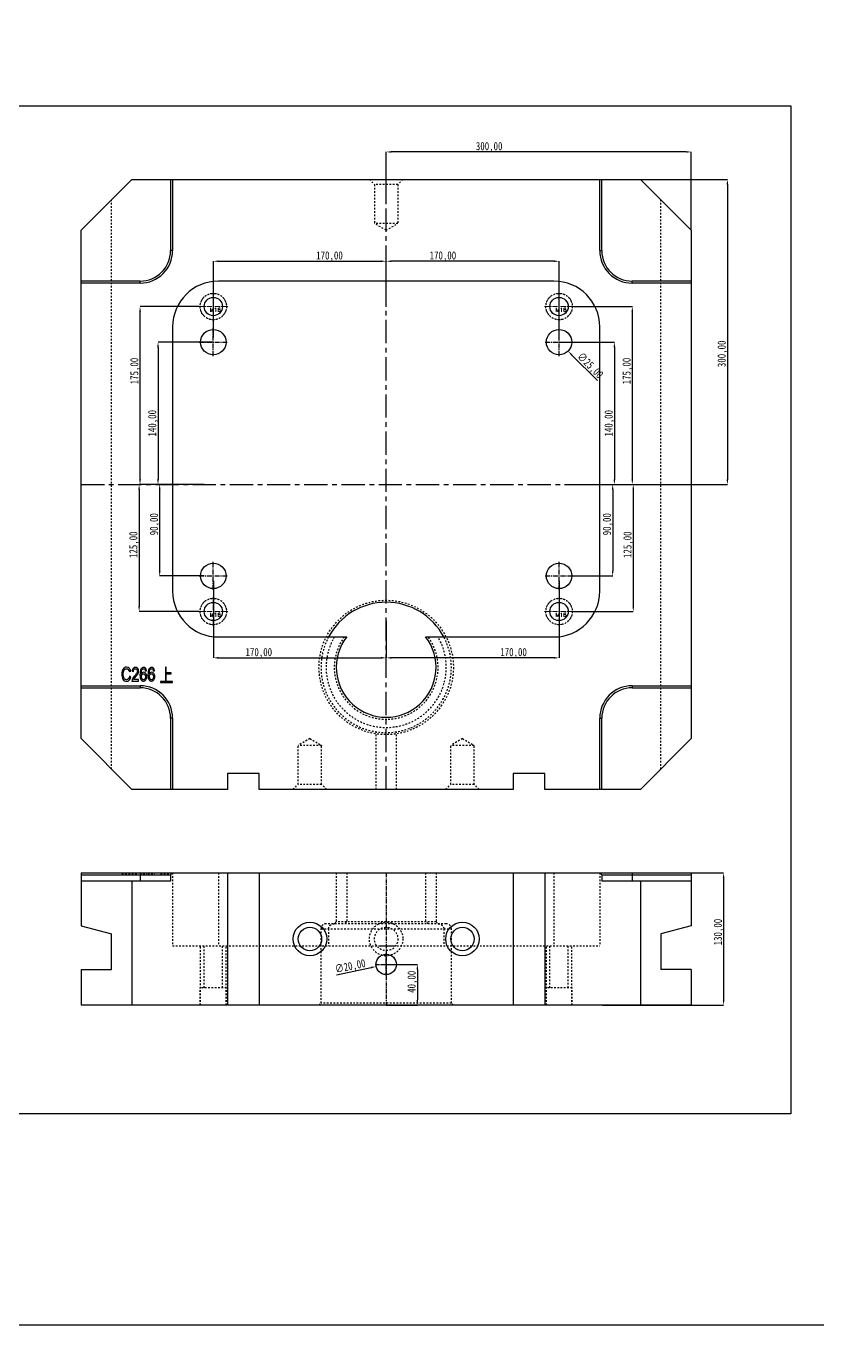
# Model space of a CAD drawing. Header units: millimetres. Extents: x -685 to 1888, y -6001 to 855.
# Drawn here: x 93 to 871, y -6001 to -4723 of the extents above; entities that cross this region are included whole.
import ezdxf

# ---------------------------------------------------------------- set-up
doc = ezdxf.new("R2010")
doc.units = ezdxf.units.MM
doc.header["$LTSCALE"] = 16.335
doc.header["$PDMODE"] = 3
doc.header["$PDSIZE"] = 0.3125
doc.linetypes.add('CENTER', pattern=[0.6, 0.375, -0.075, 0.075, -0.075])
doc.linetypes.add('HIDDEN', pattern=[0.2, 0.1, -0.1])
doc.layers.get('0').update_dxf_attribs({"linetype": 'CONTINUOUS'})
doc.layers.get('Defpoints').update_dxf_attribs({"linetype": 'CONTINUOUS'})
doc.layers.add('DEFAULT_2', color=8, linetype='HIDDEN')
doc.layers.add('screw', color=33, linetype='CONTINUOUS', lineweight=13)
doc.styles.get("Standard").update_dxf_attribs({"font": 'txt', "width": 0.8})
doc.styles.add('TXT', font='txt.shx', dxfattribs={"bigfont": 'gbcbig.shx'})
doc.dimstyles.new('mold', dxfattribs={"dimtxt": 8, "dimasz": 5, "dimexe": 0, "dimexo": 0, "dimgap": 0, "dimtad": 1, "dimzin": 1, "dimtxsty": 'Standard', "dimcen": 0, "dimclrd": 4, "dimclre": 4, "dimclrt": 6, "dimazin": 0, "dimtfac": 1, "dimtofl": 0, "dimtmove": 0, "dimatfit": 3, "dimfxl": 0, "dimarcsym": 0})

# ---------------------------------------------------------------- blocks, each defined once
blk = doc.blocks.new('screw_m16_i')
at = {"layer": 'screw', "color": 1, "linetype": 'CENTER', "ltscale": 0.808571}
for p, q in [((0, -14.3), (0, 14.3)), ((-14.3, 0), (14.3, 0))]:
    blk.add_line(p, q, dxfattribs=at)
at = {"layer": 'screw', "color": 8, "linetype": 'HIDDEN', "ltscale": 0.808571}
blk.add_circle((0, 0), 13, dxfattribs=at)
at = {"layer": 'screw', "color": 33}
blk.add_circle((0, 0), 9, dxfattribs=at)
at = {"layer": 'screw', "color": 6, "style": 'TXT'}
blk.add_text('M16', height=3.9, dxfattribs=at).set_placement((-3.38, -5.2))
blk = doc.blocks.new('*D424')
at = {"color": 4, "lineweight": -2}
for p, q in [((447, -5646.5), (477.6, -5646.5)), ((477.6, -5651.5), (477.6, -5681.5)), ((447, -5686.5), (477.6, -5686.5))]:
    blk.add_line(p, q, dxfattribs=at)
at = {"color": 4}
for points in [[(476.7, -5651.5), (478.4, -5651.5), (477.6, -5646.5)], [(476.7, -5681.5), (478.4, -5681.5), (477.6, -5686.5)]]:
    blk.add_solid(points, dxfattribs=at)
at = {"layer": 'Defpoints', "color": 0}
for p in [(447, -5646.5), (447, -5686.5), (477.6, -5686.5)]:
    blk.add_point(p, dxfattribs=at)
at = {"color": 6, "insert": (472.9, -5663.6), "char_height": 8, "attachment_point": 5, "rotation": 90}
blk.add_mtext('40,00', dxfattribs=at)
blk = doc.blocks.new('*D425')
at = {"color": 4, "lineweight": -2}
blk.add_line((398.2, -5656.8), (432.3, -5649.6), dxfattribs=at)
at = {"color": 4}
blk.add_solid([(432.1, -5648.8), (432.4, -5650.4), (437.2, -5648.6)], dxfattribs=at)
at = {"layer": 'Defpoints', "color": 0}
for p in [(456.7, -5644.4), (437.2, -5648.6)]:
    blk.add_point(p, dxfattribs=at)
at = {"color": 6, "insert": (411.8, -5649.1), "char_height": 8, "attachment_point": 5, "rotation": 11.8831}
blk.add_mtext('∅20,00', dxfattribs=at)
blk = doc.blocks.new('*D426')
at = {"color": 4, "lineweight": -2}
for p, q in [((630.8, -5556.5), (778.7, -5556.5)), ((778.7, -5561.5), (778.7, -5681.5)), ((659.7, -5686.5), (778.7, -5686.5))]:
    blk.add_line(p, q, dxfattribs=at)
at = {"color": 4}
for points in [[(777.9, -5561.5), (779.6, -5561.5), (778.7, -5556.5)], [(777.9, -5681.5), (779.6, -5681.5), (778.7, -5686.5)]]:
    blk.add_solid(points, dxfattribs=at)
at = {"layer": 'Defpoints', "color": 0}
for p in [(630.8, -5556.5), (659.7, -5686.5), (778.7, -5686.5)]:
    blk.add_point(p, dxfattribs=at)
at = {"color": 6, "insert": (774.1, -5614.7), "char_height": 8, "attachment_point": 5, "rotation": 90}
blk.add_mtext('130,00', dxfattribs=at)
blk = doc.blocks.new('*D427')
at = {"color": 4, "lineweight": -2}
blk.add_line((654.7, -5072.2), (629.3, -5046.8), dxfattribs=at)
at = {"color": 4}
blk.add_solid([(629.9, -5046.2), (628.7, -5047.3), (625.8, -5043.2)], dxfattribs=at)
at = {"layer": 'Defpoints', "color": 0}
for p in [(608.1, -5025.5), (625.8, -5043.2)]:
    blk.add_point(p, dxfattribs=at)
at = {"color": 6, "insert": (647.1, -5057.9), "char_height": 8, "attachment_point": 5, "rotation": 314.9733}
blk.add_mtext('∅25,00', dxfattribs=at)
blk = doc.blocks.new('*D428')
at = {"color": 4, "lineweight": -2}
for p, q in [((697, -4874.4), (782.5, -4874.4)), ((782.5, -4879.4), (782.5, -5169.4)), ((683.3, -5174.4), (782.5, -5174.4))]:
    blk.add_line(p, q, dxfattribs=at)
at = {"color": 4}
for points in [[(781.6, -4879.4), (783.3, -4879.4), (782.5, -4874.4)], [(781.6, -5169.4), (783.3, -5169.4), (782.5, -5174.4)]]:
    blk.add_solid(points, dxfattribs=at)
at = {"layer": 'Defpoints', "color": 0}
for p in [(697, -4874.4), (683.3, -5174.4), (782.5, -5174.4)]:
    blk.add_point(p, dxfattribs=at)
at = {"color": 6, "insert": (777.8, -5045.9), "char_height": 8, "attachment_point": 5, "rotation": 90}
blk.add_mtext('300,00', dxfattribs=at)
blk = doc.blocks.new('*D429')
at = {"color": 4, "lineweight": -2}
for p, q in [((447, -4898.6), (447, -4847.3)), ((742, -4847.3), (452, -4847.3)), ((747, -4924.4), (747, -4847.3))]:
    blk.add_line(p, q, dxfattribs=at)
at = {"color": 4}
for points in [[(452, -4846.5), (452, -4848.1), (447, -4847.3)], [(742, -4846.5), (742, -4848.1), (747, -4847.3)]]:
    blk.add_solid(points, dxfattribs=at)
at = {"layer": 'Defpoints', "color": 0}
for p in [(447, -4847.3), (447, -4898.6), (747, -4924.4)]:
    blk.add_point(p, dxfattribs=at)
at = {"color": 6, "insert": (548.2, -4842.6), "char_height": 8, "attachment_point": 5}
blk.add_mtext('300,00', dxfattribs=at)
blk = doc.blocks.new('*D430')
at = {"color": 4, "lineweight": -2}
for p, q in [((447, -4999.6), (447, -4954.8)), ((612, -4954.8), (452, -4954.8)), ((617, -5029.9), (617, -4954.8))]:
    blk.add_line(p, q, dxfattribs=at)
at = {"color": 4}
for points in [[(452, -4954), (452, -4955.6), (447, -4954.8)], [(612, -4954), (612, -4955.6), (617, -4954.8)]]:
    blk.add_solid(points, dxfattribs=at)
at = {"layer": 'Defpoints', "color": 0}
for p in [(447, -4954.8), (447, -4999.6), (617, -5029.9)]:
    blk.add_point(p, dxfattribs=at)
at = {"color": 6, "insert": (502.7, -4950.1), "char_height": 8, "attachment_point": 5}
blk.add_mtext('170,00', dxfattribs=at)
blk = doc.blocks.new('*D431')
at = {"color": 4, "lineweight": -2}
for p, q in [((626, -5174.4), (669.7, -5174.4)), ((669.7, -5179.4), (669.7, -5259.4)), ((626, -5264.4), (669.7, -5264.4))]:
    blk.add_line(p, q, dxfattribs=at)
at = {"color": 4}
for points in [[(668.8, -5179.4), (670.5, -5179.4), (669.7, -5174.4)], [(668.8, -5259.4), (670.5, -5259.4), (669.7, -5264.4)]]:
    blk.add_solid(points, dxfattribs=at)
at = {"layer": 'Defpoints', "color": 0}
for p in [(626, -5174.4), (626, -5264.4), (669.7, -5264.4)]:
    blk.add_point(p, dxfattribs=at)
at = {"color": 6, "insert": (665, -5213.5), "char_height": 8, "attachment_point": 5, "rotation": 90}
blk.add_mtext('90,00', dxfattribs=at)
blk = doc.blocks.new('*D432')
at = {"color": 4, "lineweight": -2}
for p, q in [((626, -5174.4), (689.9, -5174.4)), ((689.9, -5179.4), (689.9, -5294.4)), ((631.3, -5299.4), (689.9, -5299.4))]:
    blk.add_line(p, q, dxfattribs=at)
at = {"color": 4}
for points in [[(689.1, -5179.4), (690.7, -5179.4), (689.9, -5174.4)], [(689.1, -5294.4), (690.7, -5294.4), (689.9, -5299.4)]]:
    blk.add_solid(points, dxfattribs=at)
at = {"layer": 'Defpoints', "color": 0}
for p in [(626, -5174.4), (631.3, -5299.4), (689.9, -5299.4)]:
    blk.add_point(p, dxfattribs=at)
at = {"color": 6, "insert": (685.2, -5233.7), "char_height": 8, "attachment_point": 5, "rotation": 90}
blk.add_mtext('125,00', dxfattribs=at)
blk = doc.blocks.new('*D433')
at = {"color": 4, "lineweight": -2}
for p, q in [((617, -5034.4), (671.3, -5034.4)), ((671.3, -5039.4), (671.3, -5169.4)), ((626, -5174.4), (671.3, -5174.4))]:
    blk.add_line(p, q, dxfattribs=at)
at = {"color": 4}
for points in [[(670.5, -5039.4), (672.2, -5039.4), (671.3, -5034.4)], [(670.5, -5169.4), (672.2, -5169.4), (671.3, -5174.4)]]:
    blk.add_solid(points, dxfattribs=at)
at = {"layer": 'Defpoints', "color": 0}
for p in [(617, -5034.4), (626, -5174.4), (671.3, -5174.4)]:
    blk.add_point(p, dxfattribs=at)
at = {"color": 6, "insert": (666.7, -5114.2), "char_height": 8, "attachment_point": 5, "rotation": 90}
blk.add_mtext('140,00', dxfattribs=at)
blk = doc.blocks.new('*D434')
at = {"color": 4, "lineweight": -2}
for p, q in [((631.3, -4999.4), (689, -4999.4)), ((689, -5169.4), (689, -5004.4)), ((626, -5174.4), (689, -5174.4))]:
    blk.add_line(p, q, dxfattribs=at)
at = {"color": 4}
for points in [[(688.1, -5004.4), (689.8, -5004.4), (689, -4999.4)], [(688.1, -5169.4), (689.8, -5169.4), (689, -5174.4)]]:
    blk.add_solid(points, dxfattribs=at)
at = {"layer": 'Defpoints', "color": 0}
for p in [(631.3, -4999.4), (689, -4999.4), (626, -5174.4)]:
    blk.add_point(p, dxfattribs=at)
at = {"color": 6, "insert": (684.3, -5062.8), "char_height": 8, "attachment_point": 5, "rotation": 90}
blk.add_mtext('175,00', dxfattribs=at)
blk = doc.blocks.new('*D435')
at = {"color": 4, "lineweight": -2}
for p, q in [((617, -5269.3), (617, -5345)), ((447, -5308.7), (447, -5345)), ((612, -5345), (452, -5345))]:
    blk.add_line(p, q, dxfattribs=at)
at = {"color": 4}
for points in [[(452, -5344.1), (452, -5345.8), (447, -5345)], [(612, -5344.1), (612, -5345.8), (617, -5345)]]:
    blk.add_solid(points, dxfattribs=at)
at = {"layer": 'Defpoints', "color": 0}
for p in [(617, -5269.3), (447, -5308.7), (447, -5345)]:
    blk.add_point(p, dxfattribs=at)
at = {"color": 6, "insert": (572.2, -5340.3), "char_height": 8, "attachment_point": 5}
blk.add_mtext('170,00', dxfattribs=at)
blk = doc.blocks.new('*D436')
at = {"color": 4, "lineweight": -2}
for p, q in [((277, -5029.9), (277, -4954.8)), ((282, -4954.8), (442, -4954.8)), ((447, -4999.6), (447, -4954.8))]:
    blk.add_line(p, q, dxfattribs=at)
at = {"color": 4}
for points in [[(282, -4954), (282, -4955.6), (277, -4954.8)], [(442, -4954), (442, -4955.6), (447, -4954.8)]]:
    blk.add_solid(points, dxfattribs=at)
at = {"layer": 'Defpoints', "color": 0}
for p in [(447, -4954.8), (447, -4999.6), (277, -5029.9)]:
    blk.add_point(p, dxfattribs=at)
at = {"color": 6, "insert": (391.2, -4950.1), "char_height": 8, "attachment_point": 5}
blk.add_mtext('170,00', dxfattribs=at)
blk = doc.blocks.new('*D437')
at = {"color": 4, "lineweight": -2}
for p, q in [((267.9, -5174.4), (224.2, -5174.4)), ((224.2, -5179.4), (224.2, -5259.4)), ((267.9, -5264.4), (224.2, -5264.4))]:
    blk.add_line(p, q, dxfattribs=at)
at = {"color": 4}
for points in [[(223.4, -5179.4), (225.1, -5179.4), (224.2, -5174.4)], [(223.4, -5259.4), (225.1, -5259.4), (224.2, -5264.4)]]:
    blk.add_solid(points, dxfattribs=at)
at = {"layer": 'Defpoints', "color": 0}
for p in [(267.9, -5174.4), (224.2, -5264.4), (267.9, -5264.4)]:
    blk.add_point(p, dxfattribs=at)
at = {"color": 6, "insert": (219.6, -5213.5), "char_height": 8, "attachment_point": 5, "rotation": 90}
blk.add_mtext('90,00', dxfattribs=at)
blk = doc.blocks.new('*D438')
at = {"color": 4, "lineweight": -2}
for p, q in [((267.9, -5174.4), (204, -5174.4)), ((204, -5179.4), (204, -5294.4)), ((262.7, -5299.4), (204, -5299.4))]:
    blk.add_line(p, q, dxfattribs=at)
at = {"color": 4}
for points in [[(203.2, -5179.4), (204.8, -5179.4), (204, -5174.4)], [(203.2, -5294.4), (204.8, -5294.4), (204, -5299.4)]]:
    blk.add_solid(points, dxfattribs=at)
at = {"layer": 'Defpoints', "color": 0}
for p in [(267.9, -5174.4), (204, -5299.4), (262.7, -5299.4)]:
    blk.add_point(p, dxfattribs=at)
at = {"color": 6, "insert": (199.3, -5233.7), "char_height": 8, "attachment_point": 5, "rotation": 90}
blk.add_mtext('125,00', dxfattribs=at)
blk = doc.blocks.new('*D439')
at = {"color": 4, "lineweight": -2}
for p, q in [((277, -5034.4), (222.6, -5034.4)), ((222.6, -5039.4), (222.6, -5169.4)), ((267.9, -5174.4), (222.6, -5174.4))]:
    blk.add_line(p, q, dxfattribs=at)
at = {"color": 4}
for points in [[(221.7, -5039.4), (223.4, -5039.4), (222.6, -5034.4)], [(221.7, -5169.4), (223.4, -5169.4), (222.6, -5174.4)]]:
    blk.add_solid(points, dxfattribs=at)
at = {"layer": 'Defpoints', "color": 0}
for p in [(277, -5034.4), (222.6, -5174.4), (267.9, -5174.4)]:
    blk.add_point(p, dxfattribs=at)
at = {"color": 6, "insert": (217.9, -5114.2), "char_height": 8, "attachment_point": 5, "rotation": 90}
blk.add_mtext('140,00', dxfattribs=at)
blk = doc.blocks.new('*D440')
at = {"color": 4, "lineweight": -2}
for p, q in [((262.7, -4999.4), (204.9, -4999.4)), ((204.9, -5169.4), (204.9, -5004.4)), ((267.9, -5174.4), (204.9, -5174.4))]:
    blk.add_line(p, q, dxfattribs=at)
at = {"color": 4}
for points in [[(204.1, -5004.4), (205.8, -5004.4), (204.9, -4999.4)], [(204.1, -5169.4), (205.8, -5169.4), (204.9, -5174.4)]]:
    blk.add_solid(points, dxfattribs=at)
at = {"layer": 'Defpoints', "color": 0}
for p in [(204.9, -4999.4), (262.7, -4999.4), (267.9, -5174.4)]:
    blk.add_point(p, dxfattribs=at)
at = {"color": 6, "insert": (200.3, -5062.8), "char_height": 8, "attachment_point": 5, "rotation": 90}
blk.add_mtext('175,00', dxfattribs=at)
blk = doc.blocks.new('*D441')
at = {"color": 4, "lineweight": -2}
for p, q in [((277, -5269.3), (277, -5345)), ((447, -5308.7), (447, -5345)), ((282, -5345), (442, -5345))]:
    blk.add_line(p, q, dxfattribs=at)
at = {"color": 4}
for points in [[(282, -5344.1), (282, -5345.8), (277, -5345)], [(442, -5344.1), (442, -5345.8), (447, -5345)]]:
    blk.add_solid(points, dxfattribs=at)
at = {"layer": 'Defpoints', "color": 0}
for p in [(277, -5269.3), (447, -5308.7), (447, -5345)]:
    blk.add_point(p, dxfattribs=at)
at = {"color": 6, "insert": (321.7, -5340.3), "char_height": 8, "attachment_point": 5}
blk.add_mtext('170,00', dxfattribs=at)

msp = doc.modelspace()

# ---------------------------------------------------------------- linework, layer by layer
at = {"color": 7, "linetype": 'Continuous'}
for p, q in [((146.953, -4924.375), (196.953, -4874.375)), ((196.953, -4874.375), (696.953, -4874.375)), ((234.953, -4874.375), (234.953, -4944.375)), ((236.953, -4874.375), (236.953, -4944.375)), ((656.953, -4944.375), (656.953, -4874.375)), ((658.953, -4944.375), (658.953, -4874.375)), ((696.953, -4874.375), (746.953, -4924.375)), ((146.953, -5424.375), (146.953, -4924.375)), ((746.953, -4924.375), (746.953, -5424.375)), ((236.953, -4944.375), (234.953, -4944.375)), ((656.953, -4944.375), (658.953, -4944.375)), ((204.953, -4974.375), (146.953, -4974.375)), ((204.953, -4976.375), (146.953, -4976.375)), ((204.953, -4976.375), (204.953, -4974.375)), ((611.953, -4974.375), (281.953, -4974.375)), ((746.953, -4974.375), (688.953, -4974.375)), ((688.953, -4976.375), (688.953, -4974.375)), ((746.953, -4976.375), (688.953, -4976.375)), ((236.953, -5019.375), (236.953, -5279.375)), ((656.953, -5279.375), (656.953, -5019.375)), ((281.953, -5324.375), (408.172, -5324.375)), ((485.733, -5324.375), (611.953, -5324.375)), ((229.797, -5353.991), (229.797, -5368.121)), ((230.673, -5353.991), (229.797, -5353.991)), ((230.673, -5359.61), (230.673, -5353.991)), ((194.412, -5358.484), (195.722, -5358.072)), ((195.894, -5363.545), (194.55, -5363.088)), ((197.107, -5358.21), (198.383, -5358.393)), ((203.56, -5366.227), (198.589, -5366.227)), ((199.692, -5362.593), (199.23, -5363.097)), ((200.044, -5364.204), (201.064, -5363.06)), ((203.56, -5367.81), (203.56, -5366.227)), ((206.103, -5360.882), (206.076, -5360.617)), ((210.102, -5357.816), (211.343, -5357.67)), ((213.955, -5360.882), (213.928, -5360.617)), ((217.954, -5357.816), (219.195, -5357.67)), ((235.671, -5359.61), (230.673, -5359.61)), ((230.673, -5368.121), (230.673, -5360.717)), ((230.673, -5360.717), (235.671, -5360.717)), ((235.671, -5360.717), (235.671, -5359.61)), ((146.953, -5372.375), (204.953, -5372.375)), ((146.953, -5374.375), (204.953, -5374.375)), ((196.838, -5367.81), (203.56, -5367.81)), ((204.953, -5372.375), (204.953, -5374.375)), ((225.013, -5368.121), (225.013, -5369.229)), ((229.797, -5368.121), (225.013, -5368.121)), ((225.013, -5369.229), (236.953, -5369.229)), ((236.953, -5368.121), (230.673, -5368.121)), ((236.953, -5369.229), (236.953, -5368.121)), ((688.953, -5372.375), (746.953, -5372.375)), ((688.953, -5372.375), (688.953, -5374.375)), ((688.953, -5374.375), (746.953, -5374.375)), ((234.953, -5404.375), (234.953, -5474.375)), ((236.953, -5404.375), (234.953, -5404.375)), ((236.953, -5404.375), (236.953, -5474.375)), ((656.953, -5404.375), (658.953, -5404.375)), ((656.953, -5474.375), (656.953, -5404.375)), ((658.953, -5474.375), (658.953, -5404.375)), ((196.953, -5474.375), (146.953, -5424.375)), ((746.953, -5424.375), (696.953, -5474.375)), ((321.953, -5458.875), (290.953, -5458.875)), ((290.953, -5458.875), (290.953, -5474.375)), ((321.953, -5474.375), (321.953, -5458.875)), ((602.953, -5458.875), (571.953, -5458.875)), ((571.953, -5458.875), (571.953, -5474.375)), ((602.953, -5474.375), (602.953, -5458.875)), ((290.953, -5474.375), (196.953, -5474.375)), ((571.953, -5474.375), (321.953, -5474.375)), ((696.953, -5474.375), (602.953, -5474.375)), ((146.953, -5556.495), (146.953, -5608.457)), ((146.953, -5556.495), (746.953, -5556.495)), ((146.953, -5558.495), (234.953, -5558.495)), ((204.953, -5556.495), (204.953, -5564.495)), ((236.953, -5556.495), (234.953, -5558.495)), ((234.953, -5558.495), (234.953, -5564.495)), ((290.953, -5556.495), (290.953, -5686.495)), ((321.953, -5556.495), (321.953, -5686.495)), ((571.953, -5556.495), (571.953, -5686.495)), ((602.953, -5556.495), (602.953, -5686.495)), ((658.953, -5558.495), (656.953, -5556.495)), ((658.953, -5558.495), (746.953, -5558.495)), ((658.953, -5558.495), (658.953, -5564.495)), ((688.953, -5556.495), (688.953, -5564.495)), ((746.953, -5556.495), (746.953, -5608.457)), ((234.953, -5564.495), (146.953, -5564.495)), ((196.953, -5564.495), (196.953, -5686.495)), ((746.953, -5564.495), (658.953, -5564.495)), ((696.953, -5564.495), (696.953, -5686.495)), ((146.953, -5608.457), (176.953, -5616.495)), ((746.953, -5608.457), (716.953, -5616.495)), ((176.953, -5651.495), (176.953, -5616.495)), ((716.953, -5616.495), (716.953, -5651.495)), ((439.644, -5628.155), (454.261, -5628.155)), ((146.953, -5651.495), (146.953, -5686.495)), ((146.953, -5651.495), (176.953, -5651.495)), ((746.953, -5651.495), (716.953, -5651.495)), ((746.953, -5651.495), (746.953, -5686.495)), ((746.953, -5686.495), (146.953, -5686.495))]:
    msp.add_line(p, q, dxfattribs=at)
at = {"color": 1, "linetype": 'CENTER', "ltscale": 3.731864}
for p, q in [((446.953, -5474.375), (446.953, -4874.375)), ((146.953, -5174.375), (746.953, -5174.375))]:
    msp.add_line(p, q, dxfattribs=at)
at = {"color": 1, "linetype": 'CENTER', "ltscale": 0.777472}
for p, q in [((276.953, -5048.125), (276.953, -5020.625)), ((616.953, -5048.125), (616.953, -5020.625)), ((263.203, -5034.375), (290.703, -5034.375)), ((603.203, -5034.375), (630.703, -5034.375)), ((276.953, -5278.125), (276.953, -5250.625)), ((616.953, -5278.125), (616.953, -5250.625)), ((263.203, -5264.375), (290.703, -5264.375)), ((603.203, -5264.375), (630.703, -5264.375))]:
    msp.add_line(p, q, dxfattribs=at)
at = {"color": 1, "linetype": 'CENTER', "ltscale": 0.646378}
msp.add_line((446.953, -5556.495), (446.953, -5686.495), dxfattribs=at)
at = {"color": 1, "linetype": 'CENTER', "ltscale": 0.621977}
for p, q in [((435.953, -5646.495), (457.953, -5646.495)), ((446.953, -5657.495), (446.953, -5635.495))]:
    msp.add_line(p, q, dxfattribs=at)
for points in [[(-685.042, 854.858), (1888.224, 854.858), (1888.224, -6001.234), (-685.042, -6001.234)], [(-190.92, -4801.877), (844.85, -4801.877), (844.85, -5793.491), (-190.92, -5793.491)]]:
    msp.add_lwpolyline(points, close=True)
at = {"color": 7, "linetype": 'Continuous'}
for centre, radius in [((276.953, -4999.375), 9), ((616.953, -4999.375), 9), ((276.953, -5034.375), 12.5), ((616.953, -5034.375), 12.5), ((276.953, -5264.375), 12.5), ((616.953, -5264.375), 12.5), ((276.953, -5299.375), 9), ((616.953, -5299.375), 9), ((371.953, -5621.495), 16.5), ((521.953, -5621.495), 16.5), ((371.953, -5621.495), 11.5), ((521.953, -5621.495), 11.5), ((446.953, -5646.495), 10)]:
    msp.add_circle(centre, radius, dxfattribs=at)
for centre, radius, start, end in [((204.953, -4944.375), 32, 270, 0), ((204.953, -4944.375), 30, 270, 0), ((688.953, -4944.375), 32, 180, 270), ((688.953, -4944.375), 30, 180, 270), ((281.953, -5019.375), 45, 90, 180), ((611.953, -5019.375), 45, 0, 90), ((281.953, -5279.375), 45, 180, 270), ((611.953, -5279.375), 45, 270, 0), ((446.953, -5354.375), 64.075, 27.917604, 152.082396), ((446.953, -5354.375), 49.03, 142.27514, 37.72486), ((204.953, -5404.375), 32, 0, 90), ((204.953, -5404.375), 30, 0, 90), ((688.953, -5404.375), 32, 90, 180), ((688.953, -5404.375), 30, 90, 180)]:
    msp.add_arc(centre, radius, start, end, dxfattribs=at)
for points in [[(188.256, -5356.022), (187.387, -5357.267), (186.953, -5358.923), (186.953, -5360.992)], [(186.953, -5360.992), (186.953, -5362.895), (187.325, -5364.543), (188.074, -5365.936)], [(188.074, -5365.936), (188.821, -5367.325), (190.034, -5368.02), (191.716, -5368.02)], [(191.73, -5354.155), (190.282, -5354.155), (189.124, -5354.778), (188.256, -5356.022)], [(188.338, -5360.973), (188.338, -5359.308), (188.635, -5357.999), (189.228, -5357.066)], [(189.192, -5365.057), (188.621, -5364.094), (188.338, -5362.731), (188.338, -5360.973)], [(191.599, -5366.501), (190.565, -5366.501), (189.765, -5366.025), (189.192, -5365.057)], [(189.228, -5357.066), (189.821, -5356.132), (190.641, -5355.665), (191.703, -5355.665)], [(193.521, -5365.639), (193.012, -5366.218), (192.371, -5366.501), (191.599, -5366.501)], [(191.703, -5355.665), (192.406, -5355.665), (192.971, -5355.903), (193.404, -5356.363)], [(191.716, -5368.02), (192.764, -5368.02), (193.653, -5367.645), (194.378, -5366.877)], [(194.267, -5355.162), (193.578, -5354.494), (192.73, -5354.155), (191.73, -5354.155)], [(193.404, -5356.363), (193.833, -5356.819), (194.17, -5357.532), (194.412, -5358.484)], [(194.55, -5363.088), (194.37, -5364.213), (194.026, -5365.064), (193.521, -5365.639)], [(195.722, -5358.072), (195.439, -5356.8), (194.956, -5355.83), (194.267, -5355.162)], [(194.378, -5366.877), (195.094, -5366.117), (195.604, -5365.009), (195.894, -5363.545)], [(199.23, -5363.097), (197.7, -5364.762), (196.907, -5366.327), (196.838, -5367.81)], [(198.086, -5355.318), (197.521, -5355.977), (197.197, -5356.947), (197.107, -5358.21)], [(200.382, -5354.32), (199.417, -5354.32), (198.651, -5354.659), (198.086, -5355.318)], [(198.383, -5358.393), (198.389, -5357.542), (198.569, -5356.883), (198.927, -5356.407)], [(198.589, -5366.227), (198.824, -5365.705), (199.312, -5365.025), (200.044, -5364.204)], [(198.927, -5356.407), (199.279, -5355.94), (199.754, -5355.702), (200.354, -5355.702)], [(201.705, -5359.994), (201.333, -5360.671), (200.658, -5361.541), (199.692, -5362.593)], [(200.354, -5355.702), (200.906, -5355.702), (201.361, -5355.922), (201.719, -5356.361)], [(202.664, -5355.363), (202.078, -5354.668), (201.319, -5354.32), (200.382, -5354.32)], [(201.064, -5363.06), (201.974, -5362.035), (202.615, -5361.138), (202.988, -5360.379)], [(202.264, -5358.017), (202.264, -5358.658), (202.078, -5359.317), (201.705, -5359.994)], [(201.719, -5356.361), (202.078, -5356.8), (202.264, -5357.358), (202.264, -5358.017)], [(203.546, -5358.063), (203.546, -5356.965), (203.249, -5356.059), (202.664, -5355.363)], [(202.988, -5360.379), (203.36, -5359.619), (203.546, -5358.85), (203.546, -5358.063)], [(205.767, -5356.152), (205.152, -5357.377), (204.849, -5359.161), (204.849, -5361.513)], [(204.849, -5361.513), (204.849, -5363.966), (205.187, -5365.659), (205.874, -5366.604)], [(208.461, -5354.32), (207.275, -5354.32), (206.379, -5354.933), (205.767, -5356.152)], [(205.874, -5366.604), (206.565, -5367.554), (207.386, -5368.02), (208.351, -5368.02)], [(206.076, -5360.617), (206.076, -5359.884), (206.159, -5359.079), (206.327, -5358.217)], [(207.11, -5359.582), (206.648, -5359.903), (206.31, -5360.333), (206.103, -5360.882)], [(206.276, -5363.426), (206.276, -5362.603), (206.462, -5361.916), (206.846, -5361.365)], [(206.867, -5365.744), (206.469, -5365.119), (206.276, -5364.351), (206.276, -5363.426)], [(206.327, -5358.217), (206.496, -5357.349), (206.765, -5356.718), (207.136, -5356.313)], [(206.846, -5361.365), (207.227, -5360.818), (207.703, -5360.543), (208.282, -5360.543)], [(208.323, -5366.675), (207.744, -5366.675), (207.262, -5366.364), (206.867, -5365.744)], [(208.53, -5359.097), (208.048, -5359.097), (207.572, -5359.262), (207.11, -5359.582)], [(207.136, -5356.313), (207.503, -5355.912), (207.944, -5355.702), (208.461, -5355.702)], [(208.282, -5360.543), (208.861, -5360.543), (209.33, -5360.827), (209.691, -5361.38)], [(209.693, -5365.794), (209.33, -5366.382), (208.875, -5366.675), (208.323, -5366.675)], [(208.351, -5368.02), (209.268, -5368.02), (210.026, -5367.59), (210.619, -5366.73)], [(210.41, -5355.192), (209.902, -5354.613), (209.247, -5354.32), (208.461, -5354.32)], [(208.461, -5355.702), (209.399, -5355.702), (209.95, -5356.407), (210.102, -5357.816)], [(210.657, -5360.346), (210.088, -5359.518), (209.378, -5359.097), (208.53, -5359.097)], [(209.691, -5361.38), (210.054, -5361.934), (210.24, -5362.657), (210.24, -5363.545)], [(210.24, -5363.545), (210.24, -5364.46), (210.054, -5365.211), (209.693, -5365.794)], [(211.343, -5357.67), (211.232, -5356.599), (210.922, -5355.775), (210.41, -5355.192)], [(210.619, -5366.73), (211.212, -5365.87), (211.515, -5364.772), (211.515, -5363.426)], [(211.515, -5363.426), (211.515, -5362.2), (211.226, -5361.175), (210.657, -5360.346)], [(213.619, -5356.152), (213.004, -5357.377), (212.701, -5359.161), (212.701, -5361.513)], [(212.701, -5361.513), (212.701, -5363.966), (213.039, -5365.659), (213.726, -5366.604)], [(216.313, -5354.32), (215.127, -5354.32), (214.231, -5354.933), (213.619, -5356.152)], [(213.726, -5366.604), (214.417, -5367.554), (215.238, -5368.02), (216.203, -5368.02)], [(213.928, -5360.617), (213.928, -5359.884), (214.011, -5359.079), (214.179, -5358.217)], [(214.962, -5359.582), (214.5, -5359.903), (214.162, -5360.333), (213.955, -5360.882)], [(214.128, -5363.426), (214.128, -5362.603), (214.314, -5361.916), (214.698, -5361.365)], [(214.719, -5365.744), (214.321, -5365.119), (214.128, -5364.351), (214.128, -5363.426)], [(214.179, -5358.217), (214.348, -5357.349), (214.617, -5356.718), (214.988, -5356.313)], [(214.698, -5361.365), (215.079, -5360.818), (215.555, -5360.543), (216.134, -5360.543)], [(216.175, -5366.675), (215.596, -5366.675), (215.114, -5366.364), (214.719, -5365.744)], [(216.382, -5359.097), (215.899, -5359.097), (215.424, -5359.262), (214.962, -5359.582)], [(214.988, -5356.313), (215.355, -5355.912), (215.796, -5355.702), (216.313, -5355.702)], [(216.134, -5360.543), (216.713, -5360.543), (217.182, -5360.827), (217.543, -5361.38)], [(217.545, -5365.794), (217.182, -5366.382), (216.727, -5366.675), (216.175, -5366.675)], [(216.203, -5368.02), (217.12, -5368.02), (217.878, -5367.59), (218.471, -5366.73)], [(218.262, -5355.192), (217.754, -5354.613), (217.099, -5354.32), (216.313, -5354.32)], [(216.313, -5355.702), (217.251, -5355.702), (217.802, -5356.407), (217.954, -5357.816)], [(218.509, -5360.346), (217.94, -5359.518), (217.23, -5359.097), (216.382, -5359.097)], [(217.543, -5361.38), (217.906, -5361.934), (218.092, -5362.657), (218.092, -5363.545)], [(218.092, -5363.545), (218.092, -5364.46), (217.906, -5365.211), (217.545, -5365.794)], [(219.195, -5357.67), (219.084, -5356.599), (218.774, -5355.775), (218.262, -5355.192)], [(218.471, -5366.73), (219.064, -5365.87), (219.367, -5364.772), (219.367, -5363.426)], [(219.367, -5363.426), (219.367, -5362.2), (219.077, -5361.175), (218.509, -5360.346)]]:
    msp.add_open_spline(points, degree=3, dxfattribs=at)
at = {"layer": 'DEFAULT_2', "color": 8, "linetype": 'HIDDEN'}
for p, q in [((430.453, -4874.375), (435.453, -4879.375)), ((435.453, -4879.375), (435.453, -4917.735)), ((458.453, -4879.375), (435.453, -4879.375)), ((463.453, -4874.375), (458.453, -4879.375)), ((458.453, -4879.375), (458.453, -4917.735)), ((176.953, -5454.375), (176.953, -4894.375)), ((716.953, -5454.375), (716.953, -4894.375)), ((446.953, -4924.375), (435.453, -4917.735)), ((458.453, -4917.735), (435.453, -4917.735)), ((446.953, -4924.375), (458.453, -4917.735)), ((436.953, -5474.375), (436.953, -5417.665)), ((456.953, -5474.375), (456.953, -5417.665)), ((371.953, -5424.375), (360.453, -5431.014)), ((371.953, -5424.375), (383.453, -5431.014)), ((521.953, -5424.375), (510.453, -5431.014)), ((521.953, -5424.375), (533.453, -5431.014)), ((383.453, -5431.014), (360.453, -5431.014)), ((360.453, -5469.375), (360.453, -5431.014)), ((383.453, -5469.375), (383.453, -5431.014)), ((533.453, -5431.014), (510.453, -5431.014)), ((510.453, -5469.375), (510.453, -5431.014)), ((533.453, -5469.375), (533.453, -5431.014)), ((355.453, -5474.375), (360.453, -5469.375)), ((383.453, -5469.375), (360.453, -5469.375)), ((388.453, -5474.375), (383.453, -5469.375)), ((505.453, -5474.375), (510.453, -5469.375)), ((533.453, -5469.375), (510.453, -5469.375)), ((538.453, -5474.375), (533.453, -5469.375)), ((186.953, -5556.495), (186.953, -5556.995)), ((186.953, -5556.995), (195.894, -5556.995)), ((188.074, -5556.495), (188.074, -5556.995)), ((188.256, -5556.495), (188.256, -5556.995)), ((188.338, -5556.495), (188.338, -5556.995)), ((189.192, -5556.495), (189.192, -5556.995)), ((189.228, -5556.495), (189.228, -5556.995)), ((191.599, -5556.495), (191.599, -5556.995)), ((191.703, -5556.495), (191.703, -5556.995)), ((193.404, -5556.495), (193.404, -5556.995)), ((193.521, -5556.495), (193.521, -5556.995)), ((194.267, -5556.495), (194.267, -5556.995)), ((194.378, -5556.495), (194.378, -5556.995)), ((194.412, -5556.495), (194.412, -5556.995)), ((194.55, -5556.495), (194.55, -5556.995)), ((195.722, -5556.495), (195.722, -5556.995)), ((195.894, -5556.495), (195.894, -5556.995)), ((196.838, -5556.495), (196.838, -5556.995)), ((196.838, -5556.995), (203.56, -5556.995)), ((197.107, -5556.495), (197.107, -5556.995)), ((198.086, -5556.495), (198.086, -5556.995)), ((198.383, -5556.495), (198.383, -5556.995)), ((198.589, -5556.495), (198.589, -5556.995)), ((198.927, -5556.495), (198.927, -5556.995)), ((199.23, -5556.495), (199.23, -5556.995)), ((199.692, -5556.495), (199.692, -5556.995)), ((200.044, -5556.495), (200.044, -5556.995)), ((200.354, -5556.495), (200.354, -5556.995)), ((201.064, -5556.495), (201.064, -5556.995)), ((201.705, -5556.495), (201.705, -5556.995)), ((202.264, -5556.495), (202.264, -5556.995)), ((202.664, -5556.495), (202.664, -5556.995)), ((202.988, -5556.495), (202.988, -5556.995)), ((203.546, -5556.495), (203.546, -5556.995)), ((204.849, -5556.495), (204.849, -5556.995)), ((204.849, -5556.995), (211.515, -5556.995)), ((205.767, -5556.495), (205.767, -5556.995)), ((205.874, -5556.495), (205.874, -5556.995)), ((206.076, -5556.495), (206.076, -5556.995)), ((206.276, -5556.495), (206.276, -5556.995)), ((206.327, -5556.495), (206.327, -5556.995)), ((206.846, -5556.495), (206.846, -5556.995)), ((207.11, -5556.495), (207.11, -5556.995)), ((208.282, -5556.495), (208.282, -5556.995)), ((208.323, -5556.495), (208.323, -5556.995)), ((208.461, -5556.495), (208.461, -5556.995)), ((208.53, -5556.495), (208.53, -5556.995)), ((209.691, -5556.495), (209.691, -5556.995)), ((210.102, -5556.495), (210.102, -5556.995)), ((210.24, -5556.495), (210.24, -5556.995)), ((210.41, -5556.495), (210.41, -5556.995)), ((210.619, -5556.495), (210.619, -5556.995)), ((210.657, -5556.495), (210.657, -5556.995)), ((211.343, -5556.495), (211.343, -5556.995)), ((211.515, -5556.495), (211.515, -5556.995)), ((212.701, -5556.495), (212.701, -5556.995)), ((212.701, -5556.995), (219.367, -5556.995)), ((213.619, -5556.495), (213.619, -5556.995)), ((213.726, -5556.495), (213.726, -5556.995)), ((213.928, -5556.495), (213.928, -5556.995)), ((214.128, -5556.495), (214.128, -5556.995)), ((214.179, -5556.495), (214.179, -5556.995)), ((214.698, -5556.495), (214.698, -5556.995)), ((214.962, -5556.495), (214.962, -5556.995)), ((216.134, -5556.495), (216.134, -5556.995)), ((216.175, -5556.495), (216.175, -5556.995)), ((216.313, -5556.495), (216.313, -5556.995)), ((216.382, -5556.495), (216.382, -5556.995)), ((217.543, -5556.495), (217.543, -5556.995)), ((217.954, -5556.495), (217.954, -5556.995)), ((218.092, -5556.495), (218.092, -5556.995)), ((218.262, -5556.495), (218.262, -5556.995)), ((218.471, -5556.495), (218.471, -5556.995)), ((218.509, -5556.495), (218.509, -5556.995)), ((219.195, -5556.495), (219.195, -5556.995)), ((219.367, -5556.495), (219.367, -5556.995)), ((225.013, -5556.495), (225.013, -5556.995)), ((225.013, -5556.995), (236.953, -5556.995)), ((229.797, -5556.495), (229.797, -5556.995)), ((230.673, -5556.495), (230.673, -5556.995)), ((235.671, -5556.495), (235.671, -5556.995)), ((236.953, -5556.495), (236.953, -5628.155)), ((281.953, -5556.495), (281.953, -5628.155)), ((397.923, -5556.495), (397.923, -5604.495)), ((408.172, -5556.495), (408.172, -5604.495)), ((485.733, -5556.495), (485.733, -5604.495)), ((495.983, -5556.495), (495.983, -5604.495)), ((611.953, -5556.495), (611.953, -5628.155)), ((656.953, -5556.495), (656.953, -5628.155)), ((506.026, -5606.495), (387.879, -5606.495)), ((397.923, -5604.495), (395.923, -5606.495)), ((495.983, -5604.495), (397.923, -5604.495)), ((495.983, -5604.495), (497.983, -5606.495)), ((382.878, -5611.495), (511.028, -5611.495)), ((382.878, -5684.495), (382.878, -5611.495)), ((390.335, -5611.495), (390.335, -5628.155)), ((503.571, -5611.495), (503.571, -5628.155)), ((511.028, -5684.495), (511.028, -5611.495)), ((236.953, -5628.155), (439.644, -5628.155)), ((264.453, -5686.495), (264.453, -5628.155)), ((267.953, -5669.495), (267.953, -5628.155)), ((285.953, -5669.495), (285.953, -5628.155)), ((289.453, -5686.495), (289.453, -5628.155)), ((454.261, -5628.155), (656.953, -5628.155)), ((604.453, -5686.495), (604.453, -5628.155)), ((607.953, -5669.495), (607.953, -5628.155)), ((625.953, -5669.495), (625.953, -5628.155)), ((629.453, -5686.495), (629.453, -5628.155)), ((263.953, -5686.495), (263.953, -5669.495)), ((289.953, -5669.495), (263.953, -5669.495)), ((289.953, -5686.495), (289.953, -5669.495)), ((629.953, -5669.495), (603.953, -5669.495)), ((603.953, -5686.495), (603.953, -5669.495)), ((629.953, -5686.495), (629.953, -5669.495)), ((380.878, -5686.495), (382.878, -5684.495)), ((511.028, -5684.495), (382.878, -5684.495)), ((513.028, -5686.495), (511.028, -5684.495))]:
    msp.add_line(p, q, dxfattribs=at)
for centre, radius in [((276.953, -4999.375), 13), ((616.953, -4999.375), 13), ((276.953, -5299.375), 13), ((446.953, -5354.375), 66.075), ((616.953, -5299.375), 13), ((446.953, -5621.495), 16.5), ((446.953, -5621.495), 11.5)]:
    msp.add_circle(centre, radius, dxfattribs=at)
for centre, radius, start, end in [((446.953, -5354.375), 64.075, 152.082396, 27.917604), ((446.953, -5354.375), 59.075, 149.48067, 30.51933), ((446.953, -5354.375), 51.03, 143.992618, 36.007382), ((387.878, -5611.495), 5, 90, 180), ((396.062, -5613.208), 6.713, 89.999962, 91.179003), ((589.304, -5833.436), 291.929, 128.35018, 128.978479), ((304.601, -5833.436), 291.929, 51.021521, 51.64982), ((497.843, -5613.208), 6.713, 88.820981, 90.000038), ((506.028, -5611.495), 5, 0, 90)]:
    msp.add_arc(centre, radius, start, end, dxfattribs=at)
for points, knots in [([(390.335, -5611.495), (390.335, -5610.808), (390.671, -5609.415), (392.011, -5607.773), (393.853, -5606.752), (395.236, -5606.511), (395.924, -5606.497)], [0, 0, 0, 0, 0.24975126, 0.49958882, 0.74968849, 1, 1, 1, 1]), ([(497.982, -5606.497), (498.67, -5606.511), (500.052, -5606.752), (501.894, -5607.773), (503.235, -5609.415), (503.571, -5610.808), (503.571, -5611.495)], [0, 0, 0, 0, 0.25031204, 0.50041202, 0.75024941, 1, 1, 1, 1])]:
    msp.add_open_spline(points, degree=3, knots=knots, dxfattribs=at)

# ---------------------------------------------------------------- block references
at = {"layer": 'screw'}
for p in [(276.953, -4999.375), (616.953, -4999.375), (276.953, -5299.375), (616.953, -5299.375)]:
    msp.add_blockref('screw_m16_i', p, dxfattribs=at)

# ---------------------------------------------------------------- dimensions: what is measured, and where the dimension line sits
for base, p1, p2, picture, middle in [((446.953, -4847.308), (746.953, -4924.375), (446.953, -4898.555), '*D429', (548.194, -4847.308)), ((446.953, -4954.804), (616.953, -5029.86), (446.953, -4999.611), '*D430', (502.723, -4954.804)), ((446.953, -5344.982), (616.953, -5269.291), (446.953, -5308.699), '*D435', (572.199, -5344.982))]:
    dim = msp.add_linear_dim(base=base, p1=p1, p2=p2, dimstyle='mold')
    dim.commit()
    dim.dimension.update_dxf_attribs({"geometry": picture, "text_midpoint": middle, "dimtype": 160})
for base, p1, p2, angle, picture, middle in [((782.479, -5174.375), (696.953, -4874.375), (683.327, -5174.375), 90, '*D428', (782.479, -5045.944)), ((446.953, -4954.804), (276.953, -5029.86), (446.953, -4999.611), 180, '*D436', (391.182, -4954.804)), ((204.933, -4999.375), (267.859, -5174.375), (262.653, -4999.375), 90, '*D440', (204.933, -5062.841)), ((688.972, -4999.375), (626.046, -5174.375), (631.253, -4999.375), 90, '*D434', (688.972, -5062.841)), ((222.561, -5174.375), (276.953, -5034.375), (267.859, -5174.375), 90, '*D439', (222.561, -5114.22)), ((671.344, -5174.375), (616.953, -5034.375), (626.046, -5174.375), 90, '*D433', (671.344, -5114.22)), ((203.989, -5299.375), (267.859, -5174.375), (262.653, -5299.375), 90, '*D438', (203.989, -5233.748)), ((224.23, -5264.375), (267.859, -5174.375), (267.859, -5264.375), 90, '*D437', (224.23, -5213.529)), ((669.676, -5264.375), (626.046, -5174.375), (626.046, -5264.375), 90, '*D431', (669.676, -5213.529)), ((689.916, -5299.375), (626.046, -5174.375), (631.253, -5299.375), 90, '*D432', (689.916, -5233.748)), ((446.953, -5344.982), (276.953, -5269.291), (446.953, -5308.699), 180, '*D441', (321.707, -5344.982)), ((778.741, -5686.495), (630.755, -5556.495), (659.709, -5686.495), 90, '*D426', (778.741, -5614.657)), ((477.578, -5686.495), (446.953, -5646.495), (446.953, -5686.495), 90, '*D424', (477.578, -5663.586))]:
    dim = msp.add_linear_dim(base=base, p1=p1, p2=p2, angle=angle, dimstyle='mold')
    dim.commit()
    dim.dimension.update_dxf_attribs({"geometry": picture, "text_midpoint": middle, "dimtype": 160})
for p1, p2, picture, middle in [((608.118, -5025.532), (625.788, -5043.218), '*D427', (647.088, -5057.936)), ((456.738, -5644.436), (437.167, -5648.555), '*D425', (411.807, -5649.122))]:
    dim = msp.add_diameter_dim_2p(p1=p1, p2=p2, dimstyle='mold')
    dim.commit()
    dim.dimension.update_dxf_attribs({"geometry": picture, "text_midpoint": middle})

doc.saveas('drawing.dxf')
